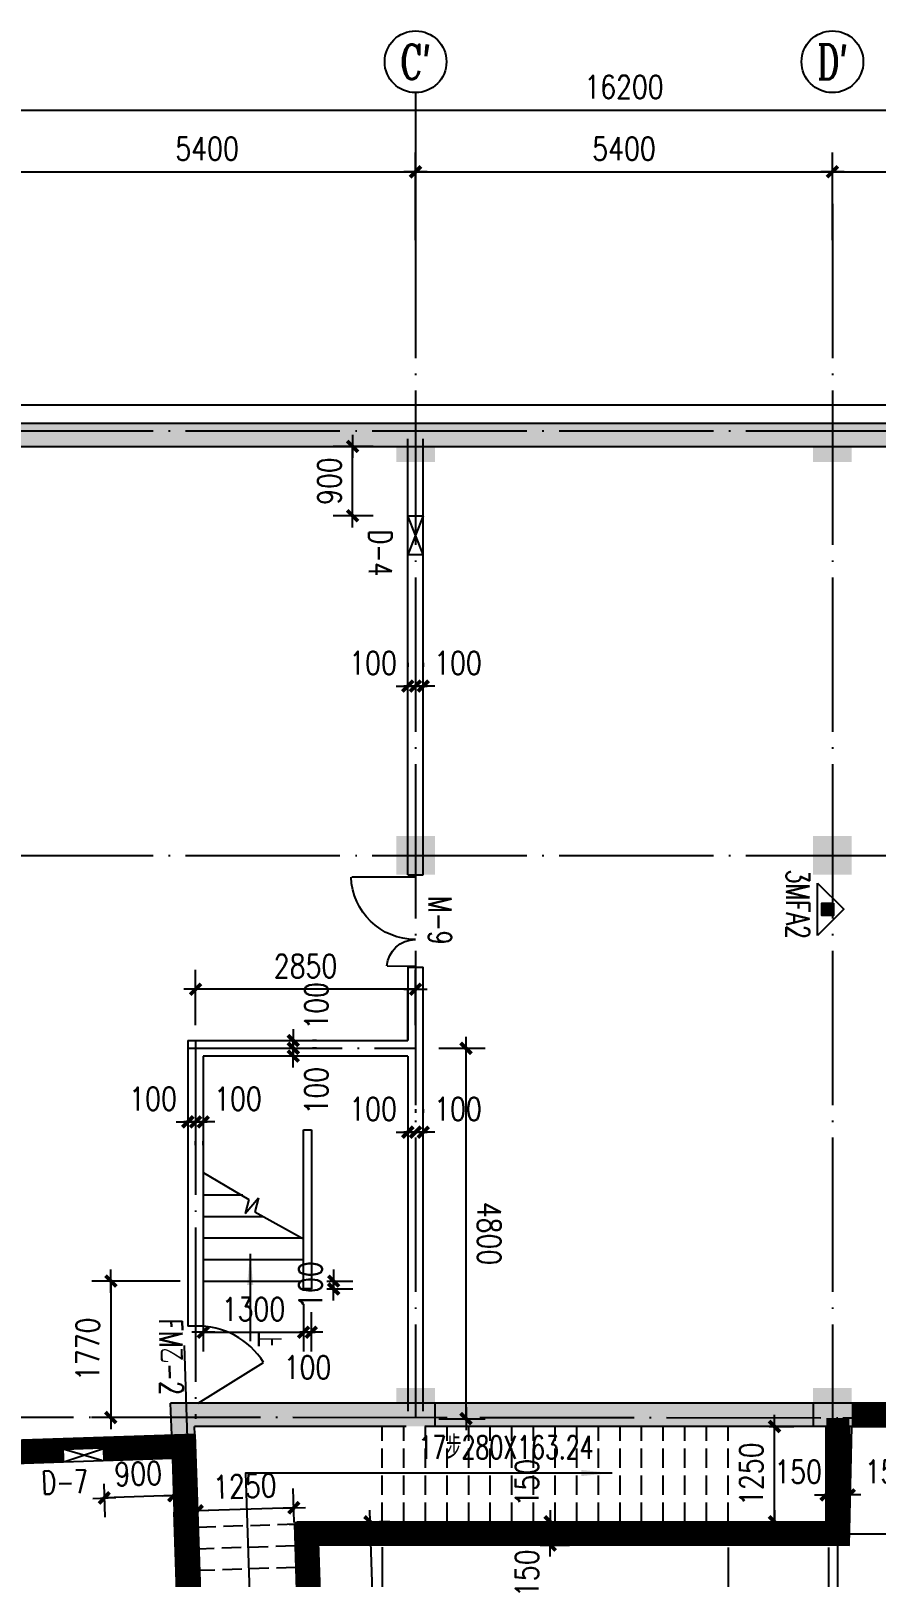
# Model space of a CAD drawing. Extents: x 634182 to 802382, y -1101880 to -864080.
# Drawn here: x 666411 to 677358, y -904633 to -884597 of the extents above; entities that cross this region are included whole.
import ezdxf
from ezdxf.enums import TextEntityAlignment as Align

# ---------------------------------------------------------------- set-up
doc = ezdxf.new("R2010")
doc.units = 0
doc.header["$LTSCALE"] = 1000
doc.header["$MEASUREMENT"] = 0
doc.linetypes.add('DASH', pattern=[0.35, 0.25, -0.1])
doc.linetypes.add('DOTE', pattern=[2.42, 2, -0.2, 0.02, -0.2])
doc.layers.get('0').update_dxf_attribs({"linetype": 'CONTINUOUS'})
doc.layers.get('DEFPOINTS').update_dxf_attribs({"linetype": 'CONTINUOUS'})
for name, color, linetype in [('210', 4, 'CONTINUOUS'), ('AXIS', 3, 'CONTINUOUS'), ('AXIS_TEXT', 7, 'CONTINUOUS'), ('COLUMN', 7, 'CONTINUOUS'), ('DOTE', 1, 'DOTE'), ('MC', 4, 'CONTINUOUS'), ('PUB_DIM', 3, 'CONTINUOUS'), ('STAIR', 2, 'CONTINUOUS'), ('WALL', 191, 'CONTINUOUS'), ('WINDOW', 2, 'CONTINUOUS'), ('防火分區线', 2, 'CONTINUOUS')]:
    doc.layers.add(name, color=color, linetype=linetype)
doc.styles.add('_Z', font='romans', dxfattribs={"width": 0.7, "bigfont": 'Z'})
doc.styles.add('COMPLEX', font='COMPLEX')
doc.styles.add('DIM_FONT', font='simplex.shx', dxfattribs={"width": 0.8})
doc.styles.add('HZTXT', font='simplex', dxfattribs={"width": 0.8, "bigfont": 'sfont'})
doc.styles.add('Z', font='romans', dxfattribs={"width": 0.8, "bigfont": 'z'})
doc.dimstyles.new('DIMN', dxfattribs={"dimtxt": 300, "dimasz": 1, "dimexe": 250, "dimexo": 300, "dimgap": 150, "dimtad": 1, "dimdec": 0, "dimzin": 0, "dimdsep": 46, "dimtxsty": 'DIM_FONT', "dimblk": '_DIMX', "dimblk1": '_DIMX', "dimblk2": '_DIMX', "dimcen": 2.5, "dimclrt": 7, "dimadec": 0, "dimazin": 0, "dimtfac": 1, "dimtdec": 0, "dimtix": 1, "dimtmove": 2, "dimatfit": 3, "dimldrblk": '_DIMX', "dimfxl": 0, "dimtolj": 1, "dimtzin": 0, "dimarcsym": 0})

# ---------------------------------------------------------------- blocks, each defined once
blk = doc.blocks.new('_DIMX')
blk.add_line((-150, 0), (150, 0))
at = {"const_width": 50}
blk.add_lwpolyline([(-70, -70), (70, 70)], dxfattribs=at)
blk = doc.blocks.new('_AXISO')
blk.add_circle((0, 0), 0.5)
at = {"layer": 'AXIS_TEXT', "style": 'COMPLEX', "width": 1.041667}
blk.add_attdef('A', text='', height=0.56, dxfattribs=at).set_placement((-0.25, -0.28), (0.25, -0.28), align=Align.FIT)
blk = doc.blocks.new('*D937')
at = {"color": 0, "linetype": 'ByBlock'}
for p, q in [((668543, -897481), (668543, -896766)), ((671393, -897481), (671393, -896766)), ((671392, -897016), (668544, -897016))]:
    blk.add_line(p, q, dxfattribs=at)
at = {"layer": 'DEFPOINTS', "color": 0, "linetype": 'ByBlock'}
for p in [(668543, -897016), (668543, -897781), (671393, -897781)]:
    blk.add_point(p, dxfattribs=at)
at = {"color": 0, "linetype": 'ByBlock'}
for p, rotation in [((668543, -897016), 179.9999999999976), ((671393, -897016), 359.9999999999977)]:
    blk.add_blockref('_DIMX', p, dxfattribs=dict(at, rotation=rotation))
at = {"color": 7, "linetype": 'ByBlock', "insert": (669968, -896716), "char_height": 300, "attachment_point": 5, "style": 'DIM_FONT'}
blk.add_mtext('\\A1;2850', dxfattribs=at)
blk = doc.blocks.new('*D938')
at = {"color": 0, "linetype": 'ByBlock'}
for p, q in [((669809, -897680), (669809, -897679)), ((669809, -897681), (669809, -897781)), ((669809, -897681), (669809, -897781)), ((669809, -897782), (669809, -897783)), ((670109, -897681), (670059, -897681)), ((670109, -897781), (670059, -897781))]:
    blk.add_line(p, q, dxfattribs=at)
at = {"layer": 'DEFPOINTS', "color": 0, "linetype": 'ByBlock'}
for p in [(669809, -897681), (669809, -897781), (669809, -897781)]:
    blk.add_point(p, dxfattribs=at)
at = {"color": 0, "linetype": 'ByBlock'}
for p, rotation in [((669809, -897681), 270), ((669809, -897781), 90)]:
    blk.add_blockref('_DIMX', p, dxfattribs=dict(at, rotation=rotation))
at = {"color": 7, "linetype": 'ByBlock', "insert": (670109, -897231), "char_height": 300, "attachment_point": 5, "rotation": 90, "style": 'DIM_FONT'}
blk.add_mtext('\\A1;100', dxfattribs=at)
blk = doc.blocks.new('*D939')
at = {"color": 0, "linetype": 'ByBlock'}
for p, q in [((671393, -892787), (671393, -892837)), ((671493, -892787), (671493, -892837)), ((671392, -893087), (671391, -893087)), ((671393, -893087), (671493, -893087)), ((671393, -893087), (671493, -893087)), ((671494, -893087), (671495, -893087))]:
    blk.add_line(p, q, dxfattribs=at)
at = {"layer": 'DEFPOINTS', "color": 0, "linetype": 'ByBlock'}
for p in [(671393, -893087), (671493, -893087), (671493, -893087)]:
    blk.add_point(p, dxfattribs=at)
at = {"color": 0, "linetype": 'ByBlock'}
blk.add_blockref('_DIMX', (671393, -893087), dxfattribs=at)
at = {"color": 0, "linetype": 'ByBlock', "rotation": 180}
blk.add_blockref('_DIMX', (671493, -893087), dxfattribs=at)
at = {"color": 7, "linetype": 'ByBlock', "insert": (671943, -892787), "char_height": 300, "attachment_point": 5, "style": 'DIM_FONT'}
blk.add_mtext('\\A1;100', dxfattribs=at)
blk = doc.blocks.new('*D940')
at = {"color": 0, "linetype": 'ByBlock'}
for p, q in [((671293, -892787), (671293, -892837)), ((671393, -892787), (671393, -892837)), ((671292, -893087), (671291, -893087)), ((671293, -893087), (671393, -893087)), ((671293, -893087), (671393, -893087)), ((671394, -893087), (671395, -893087))]:
    blk.add_line(p, q, dxfattribs=at)
at = {"layer": 'DEFPOINTS', "color": 0, "linetype": 'ByBlock'}
for p in [(671293, -893087), (671393, -893087), (671393, -893087)]:
    blk.add_point(p, dxfattribs=at)
at = {"color": 0, "linetype": 'ByBlock'}
blk.add_blockref('_DIMX', (671293, -893087), dxfattribs=at)
at = {"color": 0, "linetype": 'ByBlock', "rotation": 180}
blk.add_blockref('_DIMX', (671393, -893087), dxfattribs=at)
at = {"color": 7, "linetype": 'ByBlock', "insert": (670843, -892787), "char_height": 300, "attachment_point": 5, "style": 'DIM_FONT'}
blk.add_mtext('\\A1;100', dxfattribs=at)
blk = doc.blocks.new('_FZH')
blk.add_solid([(-0.5, -0.5), (0.5, -0.5), (-0.5, 0.5), (0.5, 0.5)])
blk = doc.blocks.new('M_A17ORW')
at = {"const_width": 0.02}
for points in [[(-0.481, -0.001), (-0.481, -0.308)], [(0.481, 0.001), (0.481, -0.691)]]:
    blk.add_lwpolyline(points, dxfattribs=at)
for centre, radius, start, end in [((-0.501, -0.003), 0.307, 274.2492, 0.2101), ((0.505, 0.002), 0.699, 180.2762, 268.0603)]:
    blk.add_arc(centre, radius, start, end)
blk = doc.blocks.new('*D941')
at = {"color": 0, "linetype": 'ByBlock'}
for p, q in [((670843, -889981), (670328, -889981)), ((670578, -889980), (670578, -889979)), ((670578, -890881), (670578, -889981)), ((670843, -890881), (670328, -890881)), ((670578, -890882), (670578, -890883))]:
    blk.add_line(p, q, dxfattribs=at)
at = {"layer": 'DEFPOINTS', "color": 0, "linetype": 'ByBlock'}
for p in [(670578, -889981), (671143, -889981), (671143, -890881)]:
    blk.add_point(p, dxfattribs=at)
at = {"color": 0, "linetype": 'ByBlock'}
for p, rotation in [((670578, -889981), 270), ((670578, -890881), 90)]:
    blk.add_blockref('_DIMX', p, dxfattribs=dict(at, rotation=rotation))
at = {"color": 7, "linetype": 'ByBlock', "insert": (670278, -890431), "char_height": 300, "attachment_point": 5, "rotation": 90, "style": 'DIM_FONT'}
blk.add_mtext('\\A1;900', dxfattribs=at)
blk = doc.blocks.new('M_A1SFU')
blk.add_line((-0.5, 0), (0, -0.866))
blk.add_arc((-0.5, 0), 1, 300, 0)
blk = doc.blocks.new('*D943')
at = {"color": 0, "linetype": 'ByBlock'}
for p, q in [((668542, -898735), (668541, -898735)), ((668543, -898735), (668643, -898735)), ((668543, -898735), (668643, -898735)), ((668644, -898735), (668645, -898735)), ((668543, -899035), (668543, -898985)), ((668643, -899035), (668643, -898985))]:
    blk.add_line(p, q, dxfattribs=at)
at = {"layer": 'DEFPOINTS', "color": 0, "linetype": 'ByBlock'}
for p in [(668543, -898735), (668643, -898735), (668643, -898735)]:
    blk.add_point(p, dxfattribs=at)
at = {"color": 0, "linetype": 'ByBlock'}
blk.add_blockref('_DIMX', (668543, -898735), dxfattribs=at)
at = {"color": 0, "linetype": 'ByBlock', "rotation": 180}
blk.add_blockref('_DIMX', (668643, -898735), dxfattribs=at)
at = {"color": 7, "linetype": 'ByBlock', "insert": (669093, -898435), "char_height": 300, "attachment_point": 5, "style": 'DIM_FONT'}
blk.add_mtext('\\A1;100', dxfattribs=at)
blk = doc.blocks.new('*D944')
at = {"color": 0, "linetype": 'ByBlock'}
for p, q in [((668443, -898435), (668443, -898485)), ((668543, -898435), (668543, -898485)), ((668442, -898735), (668441, -898735)), ((668443, -898735), (668543, -898735)), ((668443, -898735), (668543, -898735)), ((668544, -898735), (668545, -898735))]:
    blk.add_line(p, q, dxfattribs=at)
at = {"layer": 'DEFPOINTS', "color": 0, "linetype": 'ByBlock'}
for p in [(668443, -898735), (668543, -898735), (668543, -898735)]:
    blk.add_point(p, dxfattribs=at)
at = {"color": 0, "linetype": 'ByBlock'}
blk.add_blockref('_DIMX', (668443, -898735), dxfattribs=at)
at = {"color": 0, "linetype": 'ByBlock', "rotation": 180}
blk.add_blockref('_DIMX', (668543, -898735), dxfattribs=at)
at = {"color": 7, "linetype": 'ByBlock', "insert": (667993, -898435), "char_height": 300, "attachment_point": 5, "style": 'DIM_FONT'}
blk.add_mtext('\\A1;100', dxfattribs=at)
blk = doc.blocks.new('*D946')
at = {"color": 0, "linetype": 'ByBlock'}
for p, q in [((671693, -897781), (672297, -897781)), ((672047, -902580), (672047, -897782)), ((671694, -902581), (672297, -902581))]:
    blk.add_line(p, q, dxfattribs=at)
at = {"layer": 'DEFPOINTS', "color": 0, "linetype": 'ByBlock'}
for p in [(671393, -897781), (672047, -897781), (671394, -902581)]:
    blk.add_point(p, dxfattribs=at)
at = {"color": 0, "linetype": 'ByBlock'}
for p, rotation in [((672047, -897781), 90.00435342634292), ((672047, -902581), 270.0043534263429)]:
    blk.add_blockref('_DIMX', p, dxfattribs=dict(at, rotation=rotation))
at = {"color": 7, "linetype": 'ByBlock', "insert": (672347, -900181), "char_height": 300, "attachment_point": 5, "rotation": 270.0044, "style": 'DIM_FONT'}
blk.add_mtext('\\A1;4800', dxfattribs=at)
blk = doc.blocks.new('*D947')
at = {"color": 0, "linetype": 'ByBlock'}
for p, q in [((671393, -898568), (671393, -898618)), ((671493, -898568), (671493, -898618)), ((671392, -898868), (671391, -898868)), ((671393, -898868), (671493, -898868)), ((671393, -898868), (671493, -898868)), ((671494, -898868), (671495, -898868))]:
    blk.add_line(p, q, dxfattribs=at)
at = {"layer": 'DEFPOINTS', "color": 0, "linetype": 'ByBlock'}
for p in [(671393, -898868), (671493, -898868), (671493, -898868)]:
    blk.add_point(p, dxfattribs=at)
at = {"color": 0, "linetype": 'ByBlock'}
blk.add_blockref('_DIMX', (671393, -898868), dxfattribs=at)
at = {"color": 0, "linetype": 'ByBlock', "rotation": 180}
blk.add_blockref('_DIMX', (671493, -898868), dxfattribs=at)
at = {"color": 7, "linetype": 'ByBlock', "insert": (671943, -898568), "char_height": 300, "attachment_point": 5, "style": 'DIM_FONT'}
blk.add_mtext('\\A1;100', dxfattribs=at)
blk = doc.blocks.new('*D948')
at = {"color": 0, "linetype": 'ByBlock'}
for p, q in [((671293, -898568), (671293, -898618)), ((671393, -898568), (671393, -898618)), ((671292, -898868), (671291, -898868)), ((671293, -898868), (671393, -898868)), ((671293, -898868), (671393, -898868)), ((671394, -898868), (671395, -898868))]:
    blk.add_line(p, q, dxfattribs=at)
at = {"layer": 'DEFPOINTS', "color": 0, "linetype": 'ByBlock'}
for p in [(671293, -898868), (671393, -898868), (671393, -898868)]:
    blk.add_point(p, dxfattribs=at)
at = {"color": 0, "linetype": 'ByBlock'}
blk.add_blockref('_DIMX', (671293, -898868), dxfattribs=at)
at = {"color": 0, "linetype": 'ByBlock', "rotation": 180}
blk.add_blockref('_DIMX', (671393, -898868), dxfattribs=at)
at = {"color": 7, "linetype": 'ByBlock', "insert": (670843, -898568), "char_height": 300, "attachment_point": 5, "style": 'DIM_FONT'}
blk.add_mtext('\\A1;100', dxfattribs=at)
blk = doc.blocks.new('*D949')
at = {"color": 0, "linetype": 'ByBlock'}
for p, q in [((669809, -897780), (669809, -897779)), ((669809, -897781), (669809, -897881)), ((669809, -897781), (669809, -897881)), ((670109, -897781), (670059, -897781)), ((669809, -897882), (669809, -897883)), ((670109, -897881), (670059, -897881))]:
    blk.add_line(p, q, dxfattribs=at)
at = {"layer": 'DEFPOINTS', "color": 0, "linetype": 'ByBlock'}
for p in [(669809, -897781), (669809, -897881), (669809, -897881)]:
    blk.add_point(p, dxfattribs=at)
at = {"color": 0, "linetype": 'ByBlock'}
for p, rotation in [((669809, -897781), 270), ((669809, -897881), 90)]:
    blk.add_blockref('_DIMX', p, dxfattribs=dict(at, rotation=rotation))
at = {"color": 7, "linetype": 'ByBlock', "insert": (670109, -898331), "char_height": 300, "attachment_point": 5, "rotation": 90, "style": 'DIM_FONT'}
blk.add_mtext('\\A1;100', dxfattribs=at)
blk = doc.blocks.new('_ARROW')
blk.add_solid([(0, 0), (-1, 0.1), (-1, -0.1)])
blk = doc.blocks.new('*D950')
at = {"color": 0, "linetype": 'ByBlock'}
for p, q in [((668255, -903394), (668269, -903828)), ((667355, -903424), (667370, -903858)), ((667360, -903608), (667359, -903608)), ((668261, -903578), (667361, -903608)), ((668262, -903578), (668263, -903578))]:
    blk.add_line(p, q, dxfattribs=at)
at = {"layer": 'DEFPOINTS', "color": 0, "linetype": 'ByBlock'}
for p in [(667345, -903124), (668245, -903094), (667361, -903608)]:
    blk.add_point(p, dxfattribs=at)
at = {"color": 0, "linetype": 'ByBlock'}
for p, rotation in [((667361, -903608), 1.899999999998864), ((668261, -903578), 181.8999999999989)]:
    blk.add_blockref('_DIMX', p, dxfattribs=dict(at, rotation=rotation))
at = {"color": 7, "linetype": 'ByBlock', "insert": (667801, -903293), "char_height": 300, "attachment_point": 5, "rotation": 1.9, "style": 'DIM_FONT'}
blk.add_mtext('\\A1;900', dxfattribs=at)
blk = doc.blocks.new('*D951')
at = {"color": 0, "linetype": 'ByBlock'}
for p, q in [((670243, -900799), (670582, -900799)), ((670332, -900798), (670332, -900797)), ((670332, -900799), (670332, -900899)), ((670243, -900899), (670582, -900899)), ((670332, -900900), (670332, -900901))]:
    blk.add_line(p, q, dxfattribs=at)
at = {"layer": 'DEFPOINTS', "color": 0, "linetype": 'ByBlock'}
for p in [(669943, -900799), (669943, -900899), (670332, -900899)]:
    blk.add_point(p, dxfattribs=at)
at = {"color": 0, "linetype": 'ByBlock'}
for p, rotation in [((670332, -900799), 270), ((670332, -900899), 90)]:
    blk.add_blockref('_DIMX', p, dxfattribs=dict(at, rotation=rotation))
at = {"color": 7, "linetype": 'ByBlock', "insert": (670032, -900849), "char_height": 300, "attachment_point": 5, "rotation": 90, "style": 'DIM_FONT'}
blk.add_mtext('\\A1;100', dxfattribs=at)
blk = doc.blocks.new('*D952')
at = {"color": 0, "linetype": 'ByBlock'}
for p, q in [((668343, -900799), (667198, -900797)), ((667448, -900799), (667446, -902565)), ((668342, -902567), (667196, -902566))]:
    blk.add_line(p, q, dxfattribs=at)
at = {"layer": 'DEFPOINTS', "color": 0, "linetype": 'ByBlock'}
for p in [(668643, -900799), (667446, -902566), (668642, -902568)]:
    blk.add_point(p, dxfattribs=at)
at = {"color": 0, "linetype": 'ByBlock'}
for p, rotation in [((667448, -900798), 89.94186862430097), ((667446, -902566), 269.941868624301)]:
    blk.add_blockref('_DIMX', p, dxfattribs=dict(at, rotation=rotation))
at = {"color": 7, "linetype": 'ByBlock', "insert": (667147, -901682), "char_height": 300, "attachment_point": 5, "rotation": 89.9419, "style": 'DIM_FONT'}
blk.add_mtext('\\A1;1770', dxfattribs=at)
blk = doc.blocks.new('*D954')
at = {"color": 0, "linetype": 'ByBlock'}
for p, q in [((669943, -901199), (669943, -901711)), ((670043, -901199), (670043, -901711)), ((669942, -901461), (669941, -901461)), ((669943, -901461), (670043, -901461)), ((669943, -901461), (670043, -901461)), ((670044, -901461), (670045, -901461))]:
    blk.add_line(p, q, dxfattribs=at)
at = {"layer": 'DEFPOINTS', "color": 0, "linetype": 'ByBlock'}
for p in [(669943, -900899), (670043, -900899), (670043, -901461)]:
    blk.add_point(p, dxfattribs=at)
at = {"color": 0, "linetype": 'ByBlock'}
for p, rotation in [((669943, -901461), 4.041212778267544e-11), ((670043, -901461), 180.0000000000404)]:
    blk.add_blockref('_DIMX', p, dxfattribs=dict(at, rotation=rotation))
at = {"color": 7, "linetype": 'ByBlock', "insert": (669993, -901915), "char_height": 300, "attachment_point": 5, "style": 'DIM_FONT'}
blk.add_mtext('\\A1;100', dxfattribs=at)
blk = doc.blocks.new('*D1763')
at = {"color": 0, "linetype": 'ByBlock'}
for p, q in [((673009, -904068), (673387, -904068)), ((673009, -904218), (673387, -904218)), ((673137, -904067), (673137, -904066)), ((673137, -904218), (673137, -904068)), ((673137, -904218), (673137, -904068)), ((673137, -904219), (673137, -904220))]:
    blk.add_line(p, q, dxfattribs=at)
at = {"layer": 'DEFPOINTS', "color": 0, "linetype": 'ByBlock'}
for p in [(672709, -904068), (672709, -904218), (673137, -904068)]:
    blk.add_point(p, dxfattribs=at)
at = {"color": 0, "linetype": 'ByBlock'}
for p, rotation in [((673137, -904068), 269.9945169233209), ((673137, -904218), 89.99451692332092)]:
    blk.add_blockref('_DIMX', p, dxfattribs=dict(at, rotation=rotation))
at = {"color": 7, "linetype": 'ByBlock', "insert": (672836, -904584), "char_height": 300, "attachment_point": 5, "rotation": 89.9945, "style": 'DIM_FONT'}
blk.add_mtext('\\A1;150', dxfattribs=at)
blk = doc.blocks.new('*D1764')
at = {"color": 0, "linetype": 'ByBlock'}
for p, q in [((673009, -903918), (673387, -903918)), ((673137, -903917), (673137, -903916)), ((673137, -904068), (673137, -903918)), ((673137, -904068), (673137, -903918)), ((673009, -904068), (673387, -904068)), ((673137, -904069), (673137, -904070))]:
    blk.add_line(p, q, dxfattribs=at)
at = {"layer": 'DEFPOINTS', "color": 0, "linetype": 'ByBlock'}
for p in [(672709, -903918), (673137, -903918), (672709, -904068)]:
    blk.add_point(p, dxfattribs=at)
at = {"color": 0, "linetype": 'ByBlock'}
for p, rotation in [((673137, -903918), 269.9942379201715), ((673137, -904068), 89.99423792017144)]:
    blk.add_blockref('_DIMX', p, dxfattribs=dict(at, rotation=rotation))
at = {"color": 7, "linetype": 'ByBlock', "insert": (672837, -903410), "char_height": 300, "attachment_point": 5, "rotation": 89.9942, "style": 'DIM_FONT'}
blk.add_mtext('\\A1;150', dxfattribs=at)
blk = doc.blocks.new('*D1765')
at = {"color": 0, "linetype": 'ByBlock'}
for p, q in [((676712, -903643), (676712, -903318)), ((676862, -903644), (676862, -903318)), ((676711, -903568), (676710, -903568)), ((676712, -903568), (676862, -903568)), ((676712, -903568), (676862, -903568)), ((676863, -903568), (676864, -903568))]:
    blk.add_line(p, q, dxfattribs=at)
at = {"layer": 'DEFPOINTS', "color": 0, "linetype": 'ByBlock'}
for p in [(676862, -903568), (676712, -903943), (676862, -903944)]:
    blk.add_point(p, dxfattribs=at)
at = {"color": 0, "linetype": 'ByBlock'}
for p, rotation in [((676712, -903568), 359.9677294289669), ((676862, -903568), 179.9677294289669)]:
    blk.add_blockref('_DIMX', p, dxfattribs=dict(at, rotation=rotation))
at = {"color": 7, "linetype": 'ByBlock', "insert": (676350, -903267), "char_height": 300, "attachment_point": 5, "rotation": 359.9677, "style": 'DIM_FONT'}
blk.add_mtext('\\A1;150', dxfattribs=at)
blk = doc.blocks.new('*D1766')
at = {"color": 0, "linetype": 'ByBlock'}
for p, q in [((676862, -903644), (676862, -903318)), ((677012, -903644), (677012, -903318)), ((676861, -903568), (676860, -903568)), ((676862, -903568), (677012, -903568)), ((676862, -903568), (677012, -903568)), ((677013, -903568), (677014, -903568))]:
    blk.add_line(p, q, dxfattribs=at)
at = {"layer": 'DEFPOINTS', "color": 0, "linetype": 'ByBlock'}
for p in [(677012, -903568), (676862, -903944), (677012, -903944)]:
    blk.add_point(p, dxfattribs=at)
at = {"color": 0, "linetype": 'ByBlock'}
for p, rotation in [((676862, -903568), 359.9677197463118), ((677012, -903568), 179.9677197463118)]:
    blk.add_blockref('_DIMX', p, dxfattribs=dict(at, rotation=rotation))
at = {"color": 7, "linetype": 'ByBlock', "insert": (677520, -903268), "char_height": 300, "attachment_point": 5, "rotation": 359.9677, "style": 'DIM_FONT'}
blk.add_mtext('\\A1;150', dxfattribs=at)
blk = doc.blocks.new('*D1772')
at = {"color": 0, "linetype": 'ByBlock'}
for p, q in [((669761, -903950), (671054, -903907)), ((670953, -908392), (670804, -903917)), ((669910, -908428), (671203, -908385))]:
    blk.add_line(p, q, dxfattribs=at)
at = {"layer": 'DEFPOINTS', "color": 0, "linetype": 'ByBlock'}
for p in [(669462, -903960), (670804, -903916), (669610, -908438)]:
    blk.add_point(p, dxfattribs=at)
at = {"color": 0, "linetype": 'ByBlock'}
for p, rotation in [((670804, -903916), 91.89999999998507), ((670953, -908393), 271.8999999999851)]:
    blk.add_blockref('_DIMX', p, dxfattribs=dict(at, rotation=rotation))
at = {"color": 7, "linetype": 'ByBlock', "insert": (671227, -906580), "char_height": 300, "attachment_point": 5, "rotation": 271.9, "style": 'DIM_FONT'}
blk.add_mtext('\\A1;4480', dxfattribs=at)
blk = doc.blocks.new('*D1773')
at = {"color": 0, "linetype": 'ByBlock'}
for p, q in [((668574, -903970), (668559, -903527)), ((669823, -903928), (669808, -903485)), ((669816, -903735), (668568, -903776))]:
    blk.add_line(p, q, dxfattribs=at)
at = {"layer": 'DEFPOINTS', "color": 0, "linetype": 'ByBlock'}
for p in [(668567, -903776), (668584, -904270), (669833, -904228)]:
    blk.add_point(p, dxfattribs=at)
at = {"color": 0, "linetype": 'ByBlock'}
for p, rotation in [((668567, -903776), 181.9000000000163), ((669817, -903735), 1.900000000016284)]:
    blk.add_blockref('_DIMX', p, dxfattribs=dict(at, rotation=rotation))
at = {"color": 7, "linetype": 'ByBlock', "insert": (669182, -903456), "char_height": 300, "attachment_point": 5, "rotation": 1.9, "style": 'DIM_FONT'}
blk.add_mtext('\\A1;1250', dxfattribs=at)

msp = doc.modelspace()

# ---------------------------------------------------------------- hatches: boundary and pattern name
at = {"layer": '210'}
msp.add_hatch(color=256, dxfattribs=at).paths.add_polyline_path([(682090.082, -889981.362), (682090.082, -889681.362), (665993.45, -889681.362, 0.42397569), (657098.359, -898876.917), (657240.648, -903159.265), (657540.483, -903149.321), (657398.193, -898866.955, -0.42397569), (665993.45, -889981.362)])
h = msp.add_hatch(color=256, dxfattribs=at)
h.paths.add_polyline_path([(676543.45, -902681.362), (676543.45, -902575.529), (671643.45, -902570.558), (671643.45, -902681.362), (675784.458, -902681.362, -0.0617364), (675881.659, -902666.026, -0.078398806), (676005.384, -902681.362)])
h.paths.add_polyline_path([(671643.45, -902381.362), (671643.45, -902570.558), (676543.45, -902575.529), (676543.45, -902381.362)])
h.paths.add_polyline_path([(675548.762, -902765.118), (675569.451, -903388.775), (676241.081, -903366.495), (676220.392, -902742.838)], flags=9)
h.paths.add_polyline_path([(673756.359, -901183.855), (673781.794, -901950.577), (673332.041, -901965.496), (673306.606, -901198.775)], flags=9)
h = msp.add_hatch(color=256, dxfattribs=at)
h.paths.add_polyline_path([(671393.45, -902570.304), (671393.45, -902381.362), (668693.45, -902381.362), (668693.45, -902567.565)])
h.paths.add_polyline_path([(668427.246, -902567.295), (668434.568, -902788.002), (668534.341, -902784.693), (668531.202, -902681.362), (671643.45, -902681.362), (671643.45, -902570.558)])
h.paths.add_polyline_path([(668220.948, -902381.362), (668227.109, -902567.092), (668427.246, -902567.295), (668421.078, -902381.362)])
h.paths.add_polyline_path([(668693.45, -902567.565), (668693.45, -902381.362), (668421.078, -902381.362), (668427.246, -902567.295)])
h.paths.add_polyline_path([(668234.657, -902794.633), (668434.568, -902788.002), (668427.246, -902567.295), (668227.109, -902567.092)])
at = {"layer": 'PUB_DIM'}
msp.add_hatch(color=256, dxfattribs=at).paths.add_polyline_path([(676656.003, -895900.101), (676656.003, -896058.614), (676806.577, -896058.614), (676806.577, -895900.101)])

# ---------------------------------------------------------------- linework, layer by layer
for p, q in [((668534.511, -902784.681), (668563.806, -903666.367)), ((668317.899, -903792.518), (668567.782, -903784.215))]:
    msp.add_line(p, q)
at = {"layer": 'AXIS'}
msp.add_line((671393.45, -885397.271), (671393.45, -887397.271), dxfattribs=at)
at = {"layer": 'DOTE'}
for p, q in [((671393.45, -886838.282), (671393.45, -902568.306)), ((676793.45, -886838.282), (676793.45, -902581.362)), ((665993.45, -889781.362), (685921.104, -889781.362)), ((665993.45, -895281.362), (686004.586, -895281.362)), ((668443.45, -897781.362), (671393.45, -897781.362)), ((668543.45, -897681.362), (668543.45, -902581.362)), ((668396.208, -901631.678), (668968.363, -918879.057)), ((693584.156, -902583.931), (656001.679, -902557.468)), ((676862.048, -1007266.093), (676862.048, -902577.649)), ((676862.048, -904072.157), (676862.048, -902578.494)), ((650418.708, -903485.685), (668537.709, -902884.616)), ((668437.882, -902887.928), (668463.858, -903669.688)), ((676862.048, -904072.157), (669977.832, -904067.309)), ((669977.832, -904067.309), (670179.091, -910134.181))]:
    msp.add_line(p, q, dxfattribs=at)
at = {"layer": 'MC', "linetype": 'Continuous'}
for p, q in [((671643.45, -902381.362), (671643.45, -902681.362)), ((676543.45, -902381.362), (676543.45, -902681.362)), ((667339.794, -902964.397), (666840.069, -902980.974)), ((667330.597, -903124.681), (666840.069, -902980.974)), ((667340.125, -902974.371), (666848.532, -903140.673)), ((667335.152, -902824.466), (667339.794, -902964.397))]:
    msp.add_line(p, q, dxfattribs=at)
for points, const_width in [([(677043.45, -902526.036), (685704.586, -902534.824)], 300), ([(668417.727, -903789.002), (668389.568, -902939.558), (667340.125, -902974.371)], 300), ([(666840.4, -902990.949), (653048.089, -903448.487), (652898.172, -903453.46), (652921.377, -904152.986)], 300), ([(667337.473, -902894.431), (666837.748, -902911.009)], 140)]:
    msp.add_lwpolyline(points, dxfattribs=dict(at, const_width=const_width))
at = {"layer": 'PUB_DIM'}
msp.add_line((676599.763, -896318.769), (676599.763, -895639.947), dxfattribs=at)
for points in [[(676599.763, -895639.947), (676939.174, -895979.358), (676599.763, -896318.769)], [(669250.95, -900444.362), (669250.95, -901576.182)], [(673938.594, -903285.08), (669189.744, -903285.08), (669369.508, -908584.26)]]:
    msp.add_lwpolyline(points, dxfattribs=at)
msp.add_lwpolyline([(676806.577, -895900.101), (676806.577, -896058.614), (676656.003, -896058.614), (676656.003, -895900.101)], close=True, dxfattribs=at)
at = {"layer": 'STAIR'}
for p, q in [((668643.45, -899389.774), (669232.859, -899739.128)), ((669186.16, -899920.012), (669359.462, -899719.845)), ((669232.859, -899739.128), (669186.16, -899920.012)), ((669359.462, -899719.845), (669312.763, -899900.73)), ((669312.763, -899900.73), (669943.45, -900250.424))]:
    msp.add_line(p, q, dxfattribs=at)
at = {"layer": 'STAIR', "linetype": 'DASH'}
for p, q in [((670961.785, -903917.446), (670961.785, -902681.362)), ((671241.785, -903917.48), (671241.785, -902681.362)), ((671521.785, -903917.515), (671521.785, -902681.362)), ((671801.785, -903917.549), (671801.785, -902681.362)), ((672081.785, -903917.584), (672081.785, -902681.362)), ((672361.785, -903917.618), (672361.785, -902681.362)), ((672641.785, -903917.653), (672641.785, -902681.362)), ((672921.785, -903917.687), (672921.785, -902681.362)), ((673201.785, -903917.722), (673201.785, -902681.362)), ((673481.785, -903917.756), (673481.785, -902681.362)), ((673761.785, -903917.791), (673761.785, -902681.362)), ((674041.785, -903917.825), (674041.785, -902681.362)), ((674321.785, -903917.86), (674321.785, -902681.362)), ((674601.785, -903917.894), (674601.785, -902681.362)), ((674881.785, -903917.929), (674881.785, -902681.362)), ((675161.785, -903917.963), (675161.785, -902681.362)), ((675441.785, -903917.998), (675441.785, -902681.362)), ((669853.785, -903947.309), (668574.492, -903989.748)), ((669833.085, -904228.15), (668583.775, -904269.594)), ((669842.368, -904507.996), (668593.058, -904549.44))]:
    msp.add_line(p, q, dxfattribs=at)
at = {"layer": 'WALL'}
for p, q in [((665993.45, -889441.362), (681870.082, -889441.362)), ((665993.45, -889681.362), (682090.082, -889681.362)), ((665993.45, -889981.362), (682090.082, -889981.362)), ((671293.45, -895531.362), (671293.45, -889881.362)), ((671493.45, -895531.362), (671493.45, -889881.362)), ((671293.45, -890881.362), (671493.45, -890881.362)), ((671293.45, -891381.362), (671493.45, -891381.362)), ((671293.45, -895531.362), (671493.45, -895531.362)), ((671293.45, -896731.362), (671293.45, -897681.362)), ((671293.45, -896731.362), (671493.45, -896731.362)), ((671493.45, -902481.362), (671493.45, -896731.362)), ((671293.45, -897681.362), (671293.45, -897031.362)), ((668443.45, -897681.362), (671293.45, -897681.362)), ((668443.45, -897681.362), (668443.45, -901381.362)), ((668643.45, -897881.362), (668643.45, -901381.362)), ((671293.45, -897881.362), (668643.45, -897881.362)), ((671293.45, -897881.362), (671293.45, -902481.362)), ((669943.45, -900898.832), (669943.45, -898838.832)), ((669943.45, -898838.832), (670043.45, -898838.832)), ((670043.45, -898838.832), (670043.45, -900898.832)), ((670043.45, -900898.832), (669943.45, -900898.832)), ((668643.45, -901381.362), (668443.45, -901381.362)), ((682090.082, -902381.362), (668220.948, -902381.362)), ((668234.657, -902794.633), (668220.948, -902381.362)), ((668793.45, -902381.362), (668593.45, -902381.362)), ((666429.164, -902854.528), (668534.516, -902784.687)), ((671273.45, -902681.362), (668531.202, -902681.362)), ((668534.516, -902784.687), (668567.674, -903784.232)), ((676743.024, -902682.207), (671513.45, -902681.362)), ((676712.132, -903948.154), (676713.024, -902682.207)), ((676742.048, -902681.362), (676983.024, -902682.207)), ((685704.586, -902681.362), (676982.048, -902681.362)), ((677011.942, -904218.158), (677013.024, -902682.207)), ((668317.899, -903792.518), (668567.674, -903784.232)), ((669823.801, -903948.304), (669980.435, -908669.963)), ((669853.785, -903917.309), (676712.132, -903918.154)), ((670101.878, -904217.309), (677011.942, -904218.158)), ((670131.862, -904186.315), (670280.27, -908660.016))]:
    msp.add_line(p, q, dxfattribs=at)
at = {"layer": 'WALL', "linetype": 'Continuous'}
for p, q in [((668534.341, -902784.693), (668531.202, -902681.362)), ((668267.819, -903794.179), (668567.674, -903784.232)), ((668455.138, -909440.863), (668267.819, -903794.179)), ((668567.674, -903784.232), (668754.994, -909430.916))]:
    msp.add_line(p, q, dxfattribs=at)
at = {"layer": 'WALL'}
msp.add_lwpolyline([(657240.648, -903159.265), (652743.278, -903308.427), (652771.46, -904157.96), (653071.295, -904148.013), (653053.059, -903598.316), (660249.003, -903359.626), (660272.21, -904059.217), (660572.045, -904049.27), (660548.837, -903349.655), (668244.6, -903094.36), (668267.809, -903793.975), (668567.644, -903784.029), (668534.383, -902784.692), (657240.648, -903159.265)], dxfattribs=at)
at = {"layer": 'WALL', "linetype": 'Continuous', "const_width": 300}
msp.add_lwpolyline([(668417.746, -903789.206), (668605.056, -909435.89)], dxfattribs=at)
at = {"layer": 'WINDOW'}
for p, q in [((671493.45, -890881.362), (671293.45, -891381.362)), ((671493.45, -891381.362), (671293.45, -890881.362)), ((668643.45, -899678.832), (669155.002, -899678.832)), ((668643.45, -899958.832), (669413.398, -899958.832)), ((668643.45, -900238.832), (669943.45, -900238.832)), ((668643.45, -900518.832), (669943.45, -900518.832)), ((668643.45, -900798.832), (669943.45, -900798.832))]:
    msp.add_line(p, q, dxfattribs=at)
at = {"layer": '防火分區线'}
msp.add_lwpolyline([(670964.39, -972989.531), (669930.672, -943360.583), (671429.757, -943310.853), (671328.633, -940262.53), (669829.549, -940312.26), (669531.557, -932868.141), (668033.307, -932917.835), (667879.132, -928270.303), (670927.456, -928169.18), (670824.675, -925070.884), (667776.351, -925172.008), (667572.456, -919024.612), (669071.51, -918974.892), (668784.816, -910330.517), (670333.981, -910279.126), (670132.89, -904217.313), (677011.942, -904218.158), (677043.45, -902681.362), (677043.45, -902681.362), (694084.156, -902681.362), (694084.156, -901076.757), (701312.048, -901076.757)], dxfattribs=at)
at = {"layer": '防火分區线', "const_width": 300}
msp.add_lwpolyline([(670130.352, -908664.99), (669977.832, -904067.309), (676862.048, -904072.157), (676863.104, -902572.157)], dxfattribs=at)

# ---------------------------------------------------------------- block references
at = {"layer": 'AXIS'}
ref = msp.add_blockref('_AXISO', (671393.45, -884997.271), dxfattribs=dict(at, xscale=800, yscale=800, zscale=800))
ref.add_attrib('A', "C'", dxfattribs={"layer": 'AXIS_TEXT', "height": 448, "rotation": 360, "style": 'COMPLEX', "width": 0.815217}).set_placement((671193.45, -885221.271), (671593.45, -885221.271), align=Align.FIT)
ref = msp.add_blockref('_AXISO', (676793.45, -884997.271), dxfattribs=dict(at, xscale=800, yscale=800, zscale=800))
ref.add_attrib('A', "D'", dxfattribs={"layer": 'AXIS_TEXT', "height": 448, "rotation": 360, "style": 'COMPLEX', "width": 0.78125}).set_placement((676593.45, -885221.271), (676993.45, -885221.271), align=Align.FIT)
at = {"layer": 'COLUMN', "xscale": 500, "yscale": 500, "zscale": 500}
for p in [(671393.45, -889931.362), (676793.45, -889931.362), (671393.45, -895281.362), (676793.45, -895281.362), (671393.45, -902431.362), (676793.45, -902431.362)]:
    msp.add_blockref('_FZH', p, dxfattribs=at)
at = {"layer": 'PUB_DIM', "xscale": -400, "yscale": 400, "zscale": 400, "rotation": 270.0000000000001}
msp.add_blockref('_ARROW', (669250.95, -900446.65), dxfattribs=at)
at = {"layer": 'PUB_DIM', "xscale": 400, "yscale": 400, "zscale": 400}
msp.add_blockref('_ARROW', (673938.594, -903285.08), dxfattribs=at)
at = {"layer": 'WINDOW'}
for name, p, xscale, yscale, zscale, rotation in [('M_A17ORW', (671393.45, -896139.536), -1200, 1200, 1200, 269.9999999999931), ('M_A1SFU', (668560.066, -901881.085), -1000, -1000, 1000, 271.9044598353082)]:
    msp.add_blockref(name, p, dxfattribs=dict(at, xscale=xscale, yscale=yscale, zscale=zscale, rotation=rotation))

# ---------------------------------------------------------------- texts
at = {"style": '_Z', "width": 0.7}
msp.add_text('上', height=300, rotation=270, dxfattribs=at).set_placement((669332.684, -901454.886))
at = {"layer": 'MC', "linetype": 'Continuous', "width": 0.7}
for s, rotation, style, p in [('D-4', 270.1087937, 'Z', (670786.767, -891060.666)), ('M-9', 270.1087937, 'Z', (671559.363, -895809.209)), ('FM乙-2', 270.6702258, 'HZTXT', (668071.581, -901283.667)), ('D-7', 1.9, 'HZTXT', (666554.389, -903561.383))]:
    msp.add_text(s, height=300, rotation=rotation, dxfattribs=dict(at, style=style)).set_placement(p)
at = {"layer": 'MC', "linetype": 'Continuous', "style": 'HZTXT', "width": 0.7}
msp.add_text('17步280X163.24', height=300, dxfattribs=at).set_placement((671429.859, -903102.703))
at = {"layer": 'PUB_DIM', "style": 'Z', "width": 0.7}
msp.add_text('3MFA2', height=300, rotation=270, dxfattribs=at).set_placement((676195.478, -895464.788))

# ---------------------------------------------------------------- dimensions: what is measured, and where the dimension line sits
at = {"layer": 'AXIS'}
for p1, p2 in [((665993.45, -886810.437), (682193.082, -886810.437)), ((665993.45, -887610.437), (671393.45, -887610.437)), ((671393.45, -887610.437), (676793.45, -887610.437)), ((676793.45, -887610.437), (682193.082, -887610.437))]:
    msp.add_aligned_dim(p1=p1, p2=p2, distance=1187.528, dimstyle='DIMN', dxfattribs=at).render()
at = {"layer": 'PUB_DIM', "linetype": 'Continuous'}
for p1, p2, distance, picture, middle in [((671143.45, -890881.362), (671143.45, -889981.362), 565.691, '*D941', (670277.759, -890431.362)), ((671393.45, -897781.362), (668543.45, -897781.362), -765.268, '*D937', (669968.45, -896716.093)), ((671393.815, -902581.298), (671393.45, -897781.362), -653.35, '*D946', (672346.983, -900181.257)), ((669943.45, -900798.832), (669943.45, -900898.832), 388.459, '*D951', (670031.909, -900848.832)), ((668244.6, -903094.36), (667345.352, -903124.191), 483.93, '*D950', (667801.075, -903293.104))]:
    dim = msp.add_aligned_dim(p1=p1, p2=p2, distance=distance, dimstyle='DIMN', dxfattribs=at)
    dim.commit()
    dim.dimension.update_dxf_attribs({"geometry": picture, "text_midpoint": middle})
for base, p1, p2, angle, picture, middle, dimtype in [((671393.45, -893087.452), (671293.45, -893087.452), (671393.45, -893087.452), 0, '*D940', (670843.45, -892787.452), 129), ((669808.602, -897781.362), (669808.602, -897681.362), (669808.602, -897781.362), 270, '*D938', (670108.602, -897231.362), 129), ((669808.602, -897881.362), (669808.602, -897781.362), (669808.602, -897881.362), 270, '*D949', (670108.602, -898331.362), 128), ((668543.45, -898734.503), (668443.45, -898734.503), (668543.45, -898734.503), 360, '*D944', (667993.45, -898434.503), 129), ((671393.45, -898867.956), (671293.45, -898867.956), (671393.45, -898867.956), 360, '*D948', (670843.45, -898567.956), 129), ((670043.45, -901461.171), (669943.45, -900898.832), (670043.45, -900898.832), 0, '*D954', (669993.45, -901914.791), 129)]:
    dim = msp.add_linear_dim(base=base, p1=p1, p2=p2, angle=angle, dimstyle='DIMN', dxfattribs=at)
    dim.commit()
    dim.dimension.update_dxf_attribs({"geometry": picture, "text_midpoint": middle, "dimtype": dimtype})
for base, p1, p2, picture, middle in [((671493.45, -893087.452), (671393.45, -893087.452), (671493.45, -893087.452), '*D939', (671943.45, -892787.452)), ((668643.45, -898734.503), (668543.45, -898734.503), (668643.45, -898734.503), '*D943', (669093.45, -898434.503)), ((671493.45, -898867.956), (671393.45, -898867.956), (671493.45, -898867.956), '*D947', (671943.45, -898567.956))]:
    dim = msp.add_linear_dim(base=base, p1=p1, p2=p2, dimstyle='DIMN', dxfattribs=at)
    dim.commit()
    dim.dimension.update_dxf_attribs({"geometry": picture, "text_midpoint": middle, "dimtype": 128})
dim = msp.add_aligned_dim(p1=(668643.45, -900798.832), p2=(668641.655, -902567.512), distance=-1195.304, text='1770', dimstyle='DIMN', dxfattribs=at)
dim.commit()
dim.dimension.update_dxf_attribs({"geometry": '*D952', "text_midpoint": (667147.25, -901681.655)})
msp.add_aligned_dim(p1=(668643.45, -900798.832), p2=(669943.45, -900798.832), distance=-662.339, dimstyle='DIMN', dxfattribs=at).render()
at = {"layer": 'PUB_DIM'}
msp.add_aligned_dim(p1=(675675.274, -903918.027), p2=(675675.425, -902681.812), distance=-368.058, text='1250', dimstyle='DIMN', dxfattribs=at).render()
for p1, p2, distance in [((676629.051, -904071.741), (676629.051, -902571.771), -3215.821), ((670961.751, -903947.446), (675441.78, -903947.996), -1480.733), ((675441.78, -903947.996), (676742.13, -903948.154), -1480.734)]:
    msp.add_aligned_dim(p1=p1, p2=p2, distance=distance, dimstyle='DIMN', dxfattribs=at).render()
for base, p1, p2, angle, picture, middle in [((673136.57, -903917.975), (672708.945, -904067.802), (672708.96, -903917.932), 89.9942379, '*D1764', (672836.633, -903410.233)), ((676862.256, -903567.752), (676712.134, -903943.448), (676862.044, -903943.533), 359.9677294, '*D1765', (676349.828, -903267.29)), ((677012.346, -903567.854), (676862.044, -903943.533), (677012.134, -903943.617), 359.9677197, '*D1766', (677520.324, -903268.216)), ((670804.148, -903915.787), (669610.168, -908437.86), (669461.633, -903960.323), 91.9, '*D1772', (671227.444, -906579.729)), ((673136.552, -904067.843), (672708.931, -904217.902), (672708.945, -904067.802), 89.9945169, '*D1763', (672836.474, -904583.75))]:
    dim = msp.add_linear_dim(base=base, p1=p1, p2=p2, angle=angle, dimstyle='DIMN', dxfattribs=at)
    dim.commit()
    dim.dimension.update_dxf_attribs({"geometry": picture, "text_midpoint": middle, "dimtype": 129})
dim = msp.add_aligned_dim(p1=(669833.085, -904228.15), p2=(668583.775, -904269.594), distance=-493.491, dimstyle='DIMN', dxfattribs=at)
dim.commit()
dim.dimension.update_dxf_attribs({"geometry": '*D1773', "text_midpoint": (669182.121, -903455.818)})

doc.saveas('drawing.dxf')
